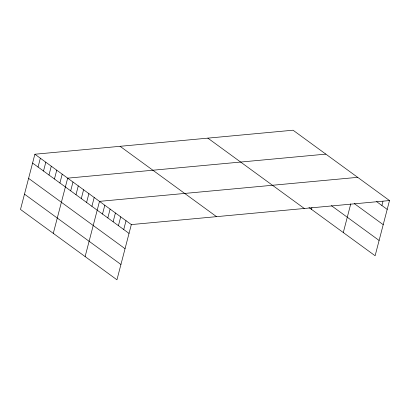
<?xml version="1.0" encoding="UTF-8"?>
<svg xmlns="http://www.w3.org/2000/svg" width="410" height="410" viewBox="0 0 410 410"><rect width="100%" height="100%" fill="white"/><g stroke="black" fill="none" stroke-linecap="round" stroke-linejoin="round"><path stroke-width="0.61" d="M34.881 154.237L20.5 209.448L116.947 279.789L131.328 224.583L34.881 154.237L293.053 130.211L389.5 200.551L375.119 255.763L308.981 207.522M38.048 167.039L40.344 158.224M43.516 171.026L45.812 162.211M48.98 175.014L51.276 166.199M54.448 179.001L56.744 170.181M59.911 182.983L62.207 174.168M53.29 233.362L67.676 178.155L325.842 154.124M70.679 190.84L72.98 182.025M75.983 194.709L78.284 185.894M81.293 198.578L83.589 189.763M86.597 202.448L88.893 193.628M91.901 206.317L94.197 197.497M85.121 256.578L99.502 201.366L357.674 177.34M102.51 214.056L104.806 205.236M107.815 217.92L110.111 209.105M113.119 221.789L115.415 212.974M118.423 225.659L120.719 216.844M123.728 229.528L126.024 220.713M311.462 209.336L311.923 207.568M343.293 232.547L350.755 203.893M381.9 205.502L382.971 201.387M131.328 224.583L389.5 200.551M376.595 201.633L387.204 209.372M354.281 203.575L383.217 224.68M331.367 205.63L379.106 240.455M207.855 138.139L304.302 208.48M120.079 146.309L216.526 216.649M32.585 163.057L129.032 233.398M28.597 178.365L125.045 248.706M24.487 194.14L120.935 264.481"/></g></svg>
